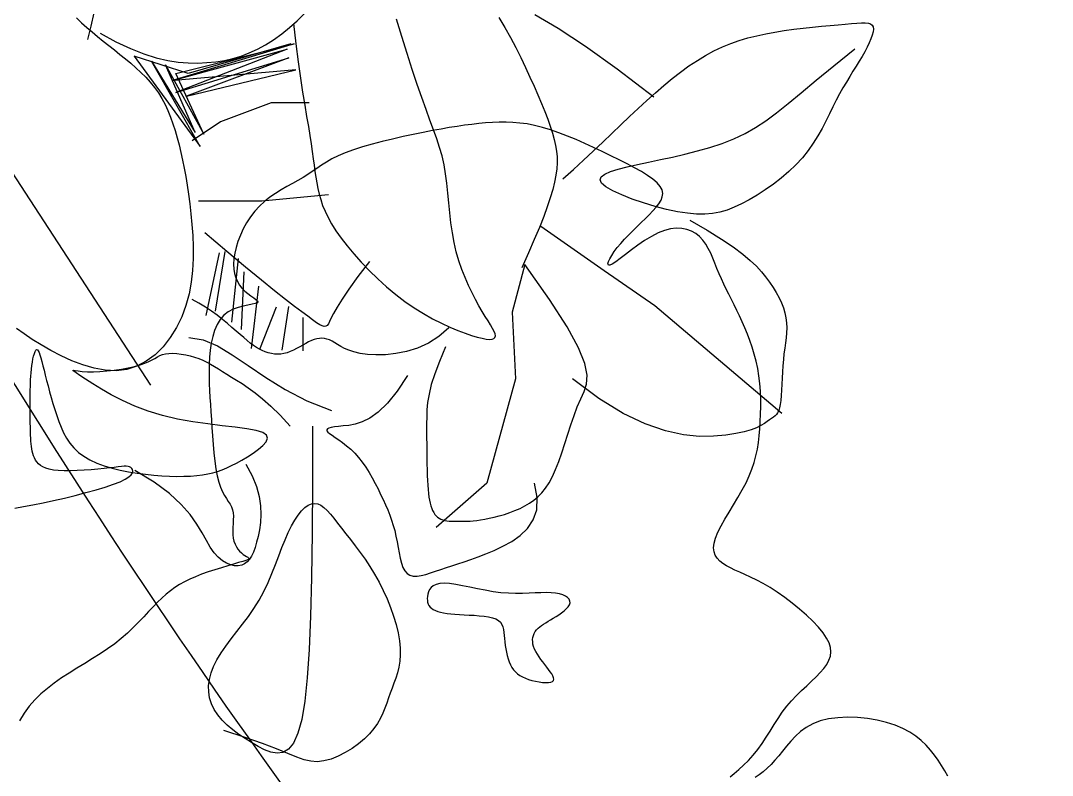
# Model space of a CAD drawing. Header units: metres. Extents: x 10 to 239, y 2 to 253.
# Drawn here: x 98.603 to 101.778, y 119.329 to 121.65 of the extents above; entities that cross this region are included whole.
import ezdxf

# ---------------------------------------------------------------- set-up
doc = ezdxf.new("R2010")
doc.units = ezdxf.units.M
doc.header["$MEASUREMENT"] = 0
doc.layers.add('1', color=7, linetype='Continuous')
doc.layers.add('cot200', color=9, linetype='Continuous')
doc.layers.add('bloques ARBOLES', color=7, linetype='Continuous', true_color=0xb8d897)

# ---------------------------------------------------------------- blocks, each defined once
blk = doc.blocks.new('ARB5')
for points in [[(-4210.3, -2408.2), (-4191, -2442.8), (-4170.1, -2477.1), (-4147.7, -2510.9), (-4124, -2544.3), (-4098.2, -2576.9), (-4070, -2608.4), (-4038.6, -2638.5), (-4003.4, -2666.8), (-3963.8, -2693), (-3919.3, -2716.7), (-3869.2, -2737.7), (-3813.3, -2755.6), (-3752.7, -2770), (-3689.2, -2780.7), (-3624.3, -2787.3), (-3559.6, -2789.5), (-3496.7, -2786.9), (-3437.3, -2779.2), (-3382.9, -2766.1), (-3334.8, -2747.4), (-3292.4, -2724), (-3255, -2696.8), (-3221.8, -2666.8), (-3191.9, -2635.1), (-3164.5, -2602.6), (-3138.7, -2570.3), (-3113.8, -2539.3), (-3089, -2510.3), (-3064.1, -2483.5), (-3039, -2458.9), (-3013.5, -2436.5), (-2987.6, -2416.4), (-2961.1, -2398.4)], [(-2799.3, -2402.4), (-2825.2, -2424.7), (-2854.6, -2450.2), (-2885.8, -2478.6), (-2917.6, -2509.9), (-2948.6, -2544), (-2977.7, -2580.7), (-3005.1, -2619.4), (-3031.4, -2659.5), (-3057.2, -2700.5), (-3082.9, -2741.7), (-3109.2, -2782.5), (-3136.7, -2822.3), (-3165.8, -2860.6), (-3196.8, -2896.7), (-3229.3, -2930.8), (-3262.3, -2963.2), (-3295, -2994), (-3326.6, -3023.5), (-3356.3, -3051.9), (-3383.2, -3079.4), (-3406.5, -3106.2), (-3425.5, -3132.6), (-3439.7, -3159), (-3448.6, -3185.7), (-3452, -3213.1), (-3449.4, -3241.6), (-3440.4, -3271.7), (-3424.7, -3303.6), (-3401.8, -3337.7), (-3371.7, -3374.3), (-3335.3, -3412.7), (-3294, -3452), (-3249, -3491.3), (-3201.5, -3529.6), (-3152.8, -3566.3), (-3104.3, -3600.2), (-3057.2, -3630.6), (-3012.5, -3656.9), (-2970.4, -3679.4), (-2931, -3698.7), (-2894.3, -3715.7), (-2860.2, -3730.8), (-2828.8, -3744.9), (-2800, -3758.5), (-2773.9, -3772.4), (-2750.5, -3787.1), (-2730.3, -3803.1), (-2713.7, -3820.9), (-2701.3, -3840.9), (-2693.5, -3863.5), (-2690.9, -3889.3), (-2693.9, -3918.6), (-2703.1, -3951.9), (-2718.6, -3989.4), (-2739.4, -4030.6), (-2764.2, -4074.6), (-2791.6, -4120.8), (-2820.4, -4168.3), (-2849.1, -4216.3), (-2876.6, -4264.1), (-2901.4, -4311), (-2922.5, -4356.2), (-2940, -4400.1), (-2954.2, -4443.2), (-2965.7, -4485.8), (-2974.7, -4528.4), (-2981.7, -4571.4), (-2987, -4615.3), (-2991.1, -4660.6), (-2994.1, -4707.4), (-2996.2, -4755.7), (-2997, -4805), (-2996.4, -4854.9), (-2994.3, -4904.9), (-2990.4, -4954.9), (-2984.7, -5004.3), (-2976.9, -5052.7), (-2967, -5099.9), (-2955.1, -5145.7), (-2941.6, -5190.2), (-2926.7, -5233.4), (-2910.7, -5275.3), (-2893.9, -5315.8), (-2876.5, -5355), (-2858.9, -5392.8), (-2841.2, -5429.4), (-2823.6, -5464.9), (-2806.3, -5499.5), (-2789.2, -5533.4), (-2772.7, -5566.9), (-2756.6, -5600.1), (-2741.3, -5633.4), (-2726.7, -5666.9), (-2712.9, -5700.7), (-2699.5, -5734.4), (-2685.9, -5767.6), (-2671.8, -5799.7), (-2656.6, -5830.3), (-2639.7, -5858.9), (-2620.8, -5884.9), (-2599.2, -5907.8), (-2574.7, -5927.2), (-2547.2, -5942.7), (-2517, -5953.9), (-2484.1, -5960.4), (-2448.9, -5961.7), (-2411.3, -5957.6), (-2371.7, -5947.7), (-2330.1, -5931.4), (-2286.9, -5908.9), (-2243.1, -5881.8), (-2199.9, -5851.8), (-2158.4, -5821), (-2119.7, -5791.3), (-2085.1, -5764.7), (-2055.7, -5743), (-2032.7, -5728.3), (-2016.9, -5721.9), (-2008, -5723.3), (-2005.4, -5731.5), (-2008.5, -5745.4), (-2016.7, -5763.9), (-2029.4, -5786.1), (-2045.9, -5810.8), (-2065.7, -5836.9), (-2088.2, -5863.7), (-2112.8, -5890.8), (-2138.9, -5917.9), (-2166.1, -5945), (-2193.6, -5971.9), (-2221.1, -5998.4), (-2247.9, -6024.3), (-2273.5, -6049.5), (-2297.2, -6073.9), (-2318.4, -6097.6), (-2336.1, -6120.7), (-2349.6, -6143.4), (-2358, -6165.9), (-2360.4, -6188.4), (-2356.1, -6211), (-2344.3, -6233.8), (-2324.3, -6257.1), (-2296.8, -6280.7), (-2262.6, -6304.9), (-2222.7, -6329.5), (-2177.9, -6354.5), (-2129.2, -6380), (-2077.3, -6405.9), (-2023.2, -6432.2), (-1967.8, -6458.9), (-1911.4, -6485.6), (-1854.6, -6511.7), (-1797.8, -6536.8), (-1741.5, -6560.3), (-1686, -6581.7), (-1631.8, -6600.6), (-1579.5, -6616.5), (-1529.2, -6628.9), (-1480.8, -6638.2), (-1433.9, -6644.5), (-1388.3, -6648.4), (-1343.5, -6650), (-1299.3, -6649.7), (-1255.3, -6647.9), (-1211.2, -6644.8), (-1166.7, -6640.8), (-1121.2, -6635.9), (-1074.5, -6630), (-1025.9, -6623), (-975.2, -6614.9), (-921.8, -6605.6), (-865.3, -6595.2), (-805.2, -6583.4), (-741.5, -6570.4), (-675.2, -6556.1), (-607.6, -6540.7), (-540.2, -6524.4), (-474.4, -6507.1), (-411.5, -6489.1), (-352.9, -6470.4), (-300, -6451.1), (-253.8, -6431.4), (-213.4, -6411.4), (-177.7, -6391.2), (-145.4, -6370.8), (-115.4, -6350.5), (-86.3, -6330.2), (-57, -6310.2), (-26.2, -6290.5), (6.9, -6271.1), (41.9, -6251.7), (78.3, -6231.8), (115.4, -6210.8), (152.5, -6188.2), (188.9, -6163.6), (224, -6136.4), (257, -6106.2), (287.6, -6072.7), (315.3, -6036.3), (340.2, -5997.9), (362.1, -5958), (380.9, -5917.5), (396.5, -5877), (408.7, -5837.3), (417.6, -5799.2), (422.9, -5763.1), (424.8, -5729.2), (423.4, -5697.5), (418.7, -5668), (411, -5640.8), (400.3, -5615.8), (386.7, -5593), (370.3, -5572.4), (351.6, -5554), (331.6, -5537.7), (312, -5523.4), (294.2, -5511), (279.8, -5500.3), (270.1, -5491.3), (266.8, -5483.9), (271.2, -5477.9), (284.4, -5473.1), (305.1, -5468.7), (331.6, -5463.7), (362.1, -5457.2), (394.8, -5448.3), (427.9, -5436), (459.7, -5419.4), (488.4, -5397.6), (512.6, -5369.8), (532.3, -5336.8), (548.1, -5299.5), (560.4, -5258.8), (569.5, -5215.7), (576, -5171), (580.3, -5125.8), (582.8, -5081), (583.9, -5037.3), (583.9, -4994.4), (582.9, -4951.6), (581, -4908.6), (578.5, -4864.7), (575.5, -4819.3), (572.1, -4771.9), (568.6, -4722), (565.1, -4669.3), (561.3, -4614.6), (557, -4559.4), (552.1, -4504.7), (546.3, -4451.7), (539.4, -4401.8), (531.2, -4356), (521.4, -4315.7), (510, -4281.6), (497.4, -4253.1), (484.3, -4229), (471.3, -4208.2), (458.9, -4189.6), (447.7, -4172.2), (438.5, -4154.7), (431.7, -4136.1), (427.8, -4115.6), (426.3, -4093.4), (426.5, -4070), (427.6, -4045.8), (428.9, -4021.4), (429.7, -3997.3), (429.3, -3974), (427, -3951.9), (422.2, -3931.5), (415.2, -3912.9), (406.4, -3896.1), (396.3, -3881), (385.3, -3867.7), (373.9, -3856.2), (362.5, -3846.5), (351.5, -3838.5), (341.4, -3832.2), (333.1, -3827.3), (327.3, -3823.2), (324.9, -3819.6), (326.7, -3816), (333.5, -3811.9), (346.2, -3807), (365.6, -3800.7), (392.2, -3792.8), (424.9, -3783.2), (462.3, -3772.2), (503.1, -3760), (545.9, -3746.6), (589.4, -3732.3), (632, -3717.2), (672.5, -3701.5), (709.8, -3685.3), (744.1, -3668.4), (775.9, -3650.4), (805.9, -3631.2), (834.5, -3610.5), (862.4, -3587.9), (890, -3563.2), (918, -3536.1), (946.8, -3506.6), (976.8, -3474.8), (1008.2, -3441.4), (1041.3, -3406.8), (1076.5, -3371.6), (1113.8, -3336.2), (1153.8, -3301.1), (1196.5, -3266.9), (1242.2, -3233.8), (1290.3, -3201.7), (1340, -3170.4), (1390.7, -3139.3), (1441.6, -3108.2), (1492, -3076.8), (1541.2, -3044.8), (1588.4, -3011.7), (1633.1, -2977.3), (1675.1, -2941), (1714.3, -2902.3), (1750.7, -2860.6), (1784.2, -2815.3), (1814.8, -2765.9)]]:
    blk.add_lwpolyline(points)
blk.add_lwpolyline([(-1310.4, -3597.6), (-1260.1, -3604.3), (-1209, -3613.1), (-1158.2, -3623.2), (-1108.5, -3633.6), (-1061.1, -3643.3), (-1016.9, -3651.4), (-976.9, -3656.9), (-942.1, -3659), (-913.2, -3656.9), (-890, -3651), (-871.7, -3642), (-857.7, -3630.6), (-847.6, -3617.5), (-840.5, -3603.2), (-836.1, -3588.4), (-833.5, -3573.9), (-832.4, -3560.2), (-832.8, -3547.4), (-834.7, -3535.4), (-838.3, -3524.3), (-843.6, -3514.1), (-850.8, -3504.8), (-860, -3496.4), (-871.3, -3488.9), (-884.8, -3482.2), (-900.5, -3476.4), (-918.4, -3471.4), (-938.6, -3467.1), (-960.9, -3463.4), (-985.5, -3460.3), (-1012.3, -3457.8), (-1041.3, -3455.8), (-1072.3, -3454.2), (-1104.7, -3452.7), (-1137.5, -3451), (-1169.9, -3448.7), (-1201, -3445.6), (-1229.8, -3441.2), (-1255.6, -3435.3), (-1277.3, -3427.5), (-1294.5, -3417.5), (-1307.4, -3405.6), (-1316.8, -3391.7), (-1323.3, -3376.1), (-1327.7, -3359), (-1330.4, -3340.5), (-1332.3, -3320.7), (-1334, -3299.9), (-1336, -3278.3), (-1338.5, -3256.1), (-1341.8, -3233.7), (-1345.8, -3211.3), (-1350.7, -3189.5), (-1356.5, -3168.4), (-1363.5, -3148.4), (-1371.7, -3129.8), (-1381.3, -3113), (-1392.2, -3097.8), (-1404.5, -3084.2), (-1418.4, -3072), (-1433.7, -3061.1), (-1450.7, -3051.4), (-1469.4, -3042.9), (-1489.8, -3035.4), (-1511.8, -3028.7), (-1534.7, -3023.2), (-1557.7, -3018.8), (-1580.1, -3015.9), (-1600.8, -3014.5), (-1619.2, -3014.8), (-1634.4, -3016.9), (-1645.6, -3021.2), (-1652.1, -3027.6), (-1654.3, -3035.9), (-1652.7, -3046.1), (-1647.9, -3057.8), (-1640.5, -3070.8), (-1631, -3085), (-1619.9, -3100), (-1607.8, -3115.7), (-1595.2, -3131.8), (-1582.6, -3148.3), (-1570.1, -3165), (-1558.2, -3181.8), (-1547.2, -3198.6), (-1537.4, -3215.3), (-1529.2, -3231.8), (-1522.8, -3248), (-1518.6, -3263.7), (-1516.5, -3278.9), (-1516.3, -3293.5), (-1518.1, -3307.6), (-1521.6, -3321), (-1526.8, -3333.7), (-1533.5, -3345.6), (-1541.7, -3356.6), (-1551.2, -3366.8), (-1562, -3376.4), (-1574, -3385.5), (-1587.1, -3394.4), (-1601.4, -3403.3), (-1616.7, -3412.4), (-1633, -3422), (-1650.3, -3432.2), (-1668.3, -3443.3), (-1686.5, -3455), (-1704.1, -3467.3), (-1720.5, -3480), (-1734.9, -3493), (-1746.5, -3506), (-1754.8, -3518.8), (-1758.9, -3531.4), (-1758.2, -3543.6), (-1753, -3555), (-1743.3, -3565.6), (-1729.4, -3575.1), (-1711.5, -3583.3), (-1689.8, -3589.9), (-1664.6, -3594.7), (-1636.1, -3597.6), (-1604.5, -3598.3), (-1569.9, -3597.6), (-1532.6, -3595.9), (-1492.7, -3594), (-1450.4, -3592.6), (-1405.7, -3592.2), (-1359, -3593.7)], close=True)
blk = doc.blocks.new('A$C6F4E7DED')
for p, q in [((1322.96, 623.06), (1116.26, 306.06)), ((784.57, 595.95), (803.46, 607.26)), ((833.01, 605.05), (828.04, 597.02)), ((996.92, 602.28), (991.05, 608.17)), ((1162.42, 608.88), (1164.84, 597.92)), ((1176.35, 604.65), (1172.34, 600.79)), ((528.38, 597.44), (528.15, 595.6)), ((529.13, 598.82), (528.38, 597.44)), ((530.43, 599.77), (529.13, 598.82)), ((532.3, 600.35), (530.43, 599.77)), ((534.77, 600.61), (532.3, 600.35)), ((537.87, 600.61), (534.77, 600.61)), ((541.62, 600.4), (537.87, 600.61)), ((546.04, 600.05), (541.62, 600.4)), ((551.16, 599.59), (546.04, 600.05)), ((556.98, 599.09), (551.16, 599.59)), ((563.42, 598.53), (556.98, 599.09)), ((570.34, 597.89), (563.42, 598.53)), ((577.65, 597.18), (570.34, 597.89)), ((585.22, 596.36), (577.65, 597.18)), ((592.93, 595.42), (585.22, 596.36)), ((762.37, 581.48), (784.57, 595.95)), ((828.04, 597.02), (823.41, 588.82)), ((911.81, 589.56), (916.21, 603.57)), ((1003.11, 596.75), (996.92, 602.28)), ((999.92, 600.02), (997.99, 583.57)), ((1009.53, 591.63), (1003.11, 596.75)), ((1168.14, 596.99), (1163.79, 593.24)), ((1164.84, 597.92), (1167.57, 587.14)), ((1172.34, 600.79), (1168.14, 596.99)), ((528.15, 595.6), (528.4, 593.32)), ((528.4, 593.32), (529.08, 590.66)), ((529.08, 590.66), (530.15, 587.67)), ((530.15, 587.67), (531.56, 584.4)), ((600.67, 594.36), (592.93, 595.42)), ((608.33, 593.15), (600.67, 594.36)), ((615.81, 591.77), (608.33, 593.15)), ((623.11, 590.2), (615.81, 591.77)), ((630.27, 588.38), (623.11, 590.2)), ((637.29, 586.28), (630.27, 588.38)), ((823.41, 588.82), (819.08, 580.57)), ((907.49, 575.81), (911.81, 589.56)), ((1016.09, 586.98), (1009.53, 591.63)), ((1157.25, 592.29), (1144.29, 585.32)), ((1159.33, 589.54), (1154.79, 585.88)), ((1163.79, 593.24), (1159.33, 589.54)), ((531.56, 584.4), (533.27, 580.9)), ((533.27, 580.9), (535.24, 577.21)), ((560.36, 565.85), (543.42, 579.41)), ((644.22, 583.85), (637.29, 586.28)), ((651.07, 581.07), (644.22, 583.85)), ((657.87, 577.88), (651.07, 581.07)), ((736.53, 563.13), (762.37, 581.48)), ((819.08, 580.57), (815.03, 572.39)), ((997.99, 583.57), (996.09, 568.88)), ((1095.51, 559.56), (999.32, 583.59)), ((999.32, 583.59), (1098.34, 553.91)), ((1002.15, 583.59), (1085.61, 559.56)), ((1098.34, 553.91), (1004.98, 579.35)), ((1004.98, 579.35), (1095.51, 544.01)), ((1022.71, 582.84), (1016.09, 586.98)), ((1029.3, 579.25), (1022.71, 582.84)), ((1035.9, 576.21), (1029.3, 579.25)), ((1132.43, 579.77), (1121.55, 575.5)), ((1144.29, 585.32), (1132.43, 579.77)), ((1150.21, 582.25), (1145.64, 578.64)), ((1154.79, 585.88), (1150.21, 582.25)), ((535.24, 577.21), (537.4, 573.39)), ((537.4, 573.39), (539.74, 569.48)), ((664.64, 574.25), (657.87, 577.88)), ((671.41, 570.15), (664.64, 574.25)), ((815.03, 572.39), (811.22, 564.37)), ((903.32, 562.7), (907.49, 575.81)), ((1095.51, 544.01), (1003.57, 572.28)), ((1003.57, 572.28), (1087.02, 541.18)), ((1042.53, 573.68), (1035.9, 576.21)), ((1049.25, 571.65), (1042.53, 573.68)), ((1056.09, 570.09), (1049.25, 571.65)), ((1129.46, 573.69), (1075.71, 500.2)), ((1085.61, 559.56), (1129.46, 573.69)), ((1111.52, 572.35), (1102.25, 570.17)), ((1121.55, 575.5), (1111.52, 572.35)), ((1136.63, 571.43), (1132.27, 567.79)), ((1141.1, 575.03), (1136.63, 571.43)), ((1145.64, 578.64), (1141.1, 575.03)), ((539.74, 569.48), (542.21, 565.47)), ((542.21, 565.47), (544.79, 561.32)), ((574.74, 554.05), (560.36, 565.85)), ((678.19, 565.6), (671.41, 570.15)), ((684.98, 560.65), (678.19, 565.6)), ((706.71, 540.16), (736.53, 563.13)), ((811.22, 564.37), (807.62, 556.62)), ((899.34, 550.63), (903.32, 562.7)), ((996.09, 568.88), (994.23, 555.81)), ((1087.02, 541.18), (997.91, 562.39)), ((997.91, 562.39), (1096.92, 553.91)), ((1063.09, 568.98), (1056.09, 570.09)), ((1070.29, 568.3), (1063.09, 568.98)), ((1077.73, 568.02), (1070.29, 568.3)), ((1104, 566.63), (1072.88, 510.09)), ((1075.71, 500.2), (1115.31, 569.45)), ((1085.46, 568.16), (1077.73, 568.02)), ((1115.31, 569.45), (1079.95, 511.5)), ((1079.95, 511.5), (1104, 566.63)), ((1093.6, 568.83), (1085.46, 568.16)), ((1102.25, 570.17), (1093.6, 568.83)), ((1128.04, 564.1), (1123.97, 560.32)), ((1132.27, 567.79), (1128.04, 564.1)), ((544.79, 561.32), (547.45, 557.02)), ((547.45, 557.02), (550.18, 552.53)), ((587, 543.85), (574.74, 554.05)), ((691.8, 555.33), (684.98, 560.65)), ((698.65, 549.67), (691.8, 555.33)), ((807.62, 556.62), (804.23, 549.17)), ((994.23, 555.81), (992.46, 544.19)), ((1072.88, 510.09), (1095.51, 559.56)), ((1120.09, 556.44), (1116.43, 552.41)), ((1123.97, 560.32), (1120.09, 556.44)), ((550.18, 552.53), (552.94, 547.84)), ((552.94, 547.84), (555.71, 542.92)), ((705.53, 543.72), (698.65, 549.67)), ((804.23, 549.17), (801.07, 542.01)), ((895.59, 539.86), (899.34, 550.63)), ((1113, 548.21), (1109.85, 543.81)), ((1116.43, 552.41), (1113, 548.21)), ((555.71, 542.92), (558.47, 537.74)), ((558.47, 537.74), (561.2, 532.3)), ((597.61, 535.06), (587, 543.85)), ((712.46, 537.51), (705.53, 543.72)), ((719.45, 531.09), (712.46, 537.51)), ((801.07, 542.01), (798.16, 535.17)), ((892.11, 530.28), (895.59, 539.86)), ((992.46, 544.19), (990.78, 533.85)), ((1107, 539.2), (1104.41, 534.37)), ((1109.85, 543.81), (1107, 539.2)), ((561.2, 532.3), (563.97, 526.62)), ((607.02, 527.52), (597.61, 535.06)), ((726.49, 524.47), (719.45, 531.09)), ((798.16, 535.17), (795.52, 528.64)), ((888.89, 521.67), (892.11, 530.28)), ((987.03, 535.6), (1017.98, 535.6)), ((990.78, 533.85), (989.22, 524.64)), ((1017.98, 535.6), (1059.24, 520.13)), ((1102.07, 529.33), (1099.94, 524.1)), ((1104.41, 534.37), (1102.07, 529.33)), ((563.97, 526.62), (566.87, 520.78)), ((566.87, 520.78), (569.97, 514.82)), ((615.69, 521.06), (607.02, 527.52)), ((624.07, 515.5), (615.69, 521.06)), ((733.64, 517.69), (726.49, 524.47)), ((793.15, 522.46), (791.07, 516.61)), ((795.52, 528.64), (793.15, 522.46)), ((885.96, 513.8), (888.89, 521.67)), ((989.22, 524.64), (987.82, 516.4)), ((1099.94, 524.1), (1098, 518.68)), ((569.97, 514.82), (573.34, 508.8)), ((632.62, 510.68), (624.07, 515.5)), ((740.92, 510.73), (733.64, 517.69)), ((791.07, 516.61), (789.3, 511.11)), ((883.33, 506.45), (885.96, 513.8)), ((987.82, 516.4), (986.6, 508.97)), ((1059.24, 520.13), (1082.46, 504.67)), ((1096.22, 513.08), (1094.57, 507.31)), ((1098, 518.68), (1096.22, 513.08)), ((573.34, 508.8), (577.09, 502.77)), ((641.69, 506.45), (632.62, 510.68)), ((651.25, 502.71), (641.69, 506.45)), ((748.38, 503.62), (740.92, 510.73)), ((756.05, 496.36), (748.38, 503.62)), ((787.85, 505.96), (786.73, 501.07)), ((789.3, 511.11), (787.85, 505.96)), ((881.02, 499.41), (883.33, 506.45)), ((986.6, 508.97), (985.56, 502.19)), ((1094.57, 507.31), (1093.03, 501.39)), ((577.09, 502.77), (581.27, 496.8)), ((581.27, 496.8), (585.98, 490.93)), ((661.16, 499.42), (651.25, 502.71)), ((671.28, 496.51), (661.16, 499.42)), ((681.46, 493.92), (671.28, 496.51)), ((763.97, 488.96), (756.05, 496.36)), ((785.96, 496.32), (785.54, 491.62)), ((786.73, 501.07), (785.96, 496.32)), ((879.05, 492.45), (881.02, 499.41)), ((984.68, 495.97), (983.92, 490.24)), ((985.56, 502.19), (984.68, 495.97)), ((1091.56, 495.3), (1090.18, 489.03)), ((1093.03, 501.39), (1091.56, 495.3)), ((585.98, 490.93), (591.26, 485.22)), ((691.58, 491.6), (681.46, 493.92)), ((701.5, 489.47), (691.58, 491.6)), ((711.06, 487.49), (701.5, 489.47)), ((720.13, 485.59), (711.06, 487.49)), ((772.17, 481.42), (763.97, 488.96)), ((785.54, 491.62), (785.48, 486.87)), ((785.48, 486.87), (785.79, 481.94)), ((877.42, 485.34), (879.05, 492.45)), ((983.92, 490.24), (983.21, 484.91)), ((1090.18, 489.03), (1088.86, 482.53)), ((591.26, 485.22), (597.03, 479.71)), ((597.03, 479.71), (603.17, 474.46)), ((728.47, 483.72), (720.13, 485.59)), ((735.83, 481.83), (728.47, 483.72)), ((741.96, 479.87), (735.83, 481.83)), ((746.62, 477.78), (741.96, 479.87)), ((780.7, 473.75), (772.17, 481.42)), ((785.79, 481.94), (786.49, 476.74)), ((876.13, 477.93), (877.42, 485.34)), ((982.53, 479.91), (981.82, 475.14)), ((983.21, 484.91), (982.53, 479.91)), ((1088.86, 482.53), (1087.62, 475.77)), ((603.17, 474.46), (609.57, 469.51)), ((745.74, 467.27), (749.32, 470.31)), ((749.57, 475.53), (746.62, 477.78)), ((749.32, 470.31), (750.55, 473.06)), ((750.55, 473.06), (749.57, 475.53)), ((786.49, 476.74), (787.58, 471.17)), ((787.58, 471.17), (789.08, 465.11)), ((874.27, 462.31), (875.11, 470.22)), ((875.11, 470.22), (876.13, 477.93)), ((981.05, 470.54), (980.15, 466.02)), ((981.82, 475.14), (981.05, 470.54)), ((1087.62, 475.77), (1086.46, 468.71)), ((609.57, 469.51), (616.11, 464.89)), ((616.11, 464.89), (622.67, 460.67)), ((732.91, 460.71), (740.13, 464.03)), ((740.13, 464.03), (745.74, 467.27)), ((789.08, 465.11), (791.02, 458.49)), ((873.49, 454.26), (874.27, 462.31)), ((980.15, 466.02), (979.09, 461.5)), ((1086.46, 468.71), (1085.37, 461.31)), ((622.67, 460.67), (629.14, 456.87)), ((629.14, 456.87), (635.41, 453.56)), ((635.41, 453.56), (641.4, 450.76)), ((705.8, 451.47), (715.32, 454.3)), ((715.32, 454.3), (724.5, 457.43)), ((724.5, 457.43), (732.91, 460.71)), ((791.02, 458.49), (793.44, 451.19)), ((872.7, 446.15), (873.49, 454.26)), ((971.55, 460.86), (1025.72, 455.71)), ((977.8, 456.93), (976.21, 452.26)), ((979.09, 461.5), (977.8, 456.93)), ((1025.72, 455.71), (1077.3, 455.71)), ((1084.35, 453.54), (1083.42, 445.35)), ((1085.37, 461.31), (1084.35, 453.54)), ((641.4, 450.76), (647.22, 448.51)), ((647.22, 448.51), (653.04, 446.8)), ((653.04, 446.8), (659, 445.67)), ((659, 445.67), (665.26, 445.12)), ((665.26, 445.12), (671.98, 445.16)), ((671.98, 445.16), (679.32, 445.83)), ((679.32, 445.83), (687.42, 447.12)), ((687.42, 447.12), (696.36, 449.03)), ((696.36, 449.03), (705.8, 451.47)), ((793.44, 451.19), (796.39, 443.14)), ((871.79, 438.05), (872.7, 446.15)), ((974.24, 447.44), (971.83, 442.42)), ((976.21, 452.26), (974.24, 447.44)), ((1083.42, 445.35), (1082.57, 436.73)), ((677.54, 440.24), (663.4, 432.07)), ((796.39, 443.14), (799.9, 434.25)), ((870.68, 430.04), (871.79, 438.05)), ((968.91, 437.14), (965.4, 431.57)), ((971.83, 442.42), (968.91, 437.14)), ((1082.57, 436.73), (1081.9, 427.75)), ((663.4, 432.07), (651.73, 424.85)), ((747.17, 399.01), (798.75, 435.09)), ((799.9, 434.25), (804.02, 424.42)), ((869.25, 422.21), (870.68, 430.04)), ((965.4, 431.57), (961.24, 425.64)), ((1054.2, 414.79), (1072.14, 429.94)), ((651.73, 424.85), (642.21, 418.44)), ((804.02, 424.42), (808.78, 413.56)), ((867.45, 414.6), (869.25, 422.21)), ((961.24, 425.64), (956.38, 419.34)), ((1081.9, 427.75), (1081.51, 418.49)), ((634.52, 412.73), (628.36, 407.57)), ((642.21, 418.44), (634.52, 412.73)), ((808.78, 413.56), (814.23, 401.59)), ((865.31, 407.27), (867.45, 414.6)), ((950.87, 412.76), (944.82, 406.01)), ((956.38, 419.34), (950.87, 412.76)), ((1038.91, 402.06), (1054.2, 414.79)), ((1055.7, 414.86), (1063.69, 366.39)), ((1060.49, 413.8), (1071.15, 362.66)), ((1081.51, 418.49), (1081.51, 409.03)), ((628.36, 407.57), (623.41, 402.83)), ((791.62, 375.73), (811.65, 404.17)), ((811.65, 404.17), (821.97, 365.51)), ((862.89, 400.24), (865.31, 407.27)), ((938.03, 406.74), (947.51, 394.38)), ((944.82, 406.01), (938.29, 399.23)), ((1045.03, 409), (1050.37, 357.34)), ((1081.51, 409.03), (1082, 399.45)), ((619.34, 398.37), (615.85, 394.07)), ((623.41, 402.83), (619.34, 398.37)), ((705.91, 370.66), (747.17, 399.01)), ((860.28, 393.54), (862.89, 400.24)), ((938.29, 399.23), (931.39, 392.52)), ((1026.01, 391.48), (1038.91, 402.06)), ((1040.24, 398.35), (1042.37, 351.48)), ((1082, 399.45), (1083.08, 389.85)), ((612.68, 389.82), (609.79, 385.58)), ((615.85, 394.07), (612.68, 389.82)), ((854.68, 381.25), (857.52, 387.2)), ((857.52, 387.2), (860.28, 393.54)), ((931.39, 392.52), (924.18, 386.02)), ((947.51, 394.38), (954.87, 384.21)), ((1015.24, 382.8), (1026.01, 391.48)), ((1028.51, 386.63), (1032.24, 354.14)), ((1083.08, 389.85), (1084.85, 380.3)), ((607.2, 381.37), (604.92, 377.19)), ((609.79, 385.58), (607.2, 381.37)), ((851.84, 375.73), (854.68, 381.25)), ((916.77, 379.84), (909.23, 374.1)), ((924.18, 386.02), (916.77, 379.84)), ((954.87, 384.21), (960.42, 375.98)), ((1006.34, 375.77), (1015.24, 382.8)), ((1084.85, 380.3), (1087.42, 370.9)), ((602.97, 373.04), (601.38, 368.92)), ((602.74, 283.05), (705.91, 370.66)), ((604.92, 377.19), (602.97, 373.04)), ((777.39, 353.54), (791.62, 375.73)), ((846.38, 366.07), (849.05, 370.66)), ((849.05, 370.66), (851.84, 375.73)), ((909.23, 374.1), (901.64, 368.9)), ((960.42, 375.98), (964.46, 369.48)), ((964.46, 369.48), (967.29, 364.47)), ((993.14, 365.66), (999.06, 370.14)), ((999.06, 370.14), (1006.34, 375.77)), ((1003.99, 370.12), (1009.32, 334.44)), ((1014.12, 369.59), (1027.44, 334.97)), ((1066.62, 366.31), (1071.56, 369.62)), ((1071.56, 369.62), (1076.83, 372.81)), ((1076.83, 372.81), (1082.46, 375.82)), ((1087.42, 370.9), (1090.87, 361.74)), ((600.15, 364.83), (599.3, 360.79)), ((601.38, 368.92), (600.15, 364.83)), ((821.97, 365.51), (819.39, 311.39)), ((841.62, 358.28), (843.88, 361.95)), ((843.88, 361.95), (846.38, 366.07)), ((894.11, 364.25), (886.72, 360.12)), ((901.64, 368.9), (894.11, 364.25)), ((967.29, 364.47), (969.22, 360.72)), ((984.37, 359.17), (988.32, 362.07)), ((988.32, 362.07), (993.14, 365.66)), ((992.26, 361.07), (992.26, 333.9)), ((1057.71, 359.56), (1062.01, 362.93)), ((1062.01, 362.93), (1066.62, 366.31)), ((1090.87, 361.74), (1095.16, 352.98)), ((598.85, 356.77), (598.73, 352.77)), ((598.73, 352.77), (598.89, 348.73)), ((599.3, 360.79), (598.85, 356.77)), ((768.12, 336.58), (777.39, 353.54)), ((838.01, 352.23), (839.64, 355.04)), ((839.64, 355.04), (841.62, 358.28)), ((872.73, 353.35), (866.31, 350.67)), ((879.57, 356.49), (872.73, 353.35)), ((873.55, 352.63), (881.61, 345.71)), ((886.72, 360.12), (879.57, 356.49)), ((969.22, 360.72), (970.54, 357.99)), ((970.54, 357.99), (971.55, 356.06)), ((971.55, 356.06), (972.54, 354.73)), ((972.54, 354.73), (973.63, 353.98)), ((973.63, 353.98), (974.93, 353.81)), ((974.93, 353.81), (976.55, 354.24)), ((976.55, 354.24), (978.59, 355.26)), ((978.59, 355.26), (981.17, 356.91)), ((981.17, 356.91), (984.37, 359.17)), ((1032.24, 354.14), (1034.37, 336.03)), ((1046.56, 350.05), (1050, 353.06)), ((1050, 353.06), (1053.71, 356.25)), ((1053.71, 356.25), (1057.71, 359.56)), ((1095.16, 352.98), (1100.24, 344.8)), ((598.89, 348.73), (599.25, 344.63)), ((599.25, 344.63), (599.75, 340.42)), ((835.72, 346.18), (835.99, 347.82)), ((836.01, 344.92), (835.72, 346.18)), ((835.99, 347.82), (836.78, 349.83)), ((836.87, 344.02), (836.01, 344.92)), ((836.78, 349.83), (838.01, 352.23)), ((846.42, 344.19), (843.09, 343.57)), ((850.41, 345.2), (846.42, 344.19)), ((855.06, 346.61), (850.41, 345.2)), ((860.39, 348.43), (855.06, 346.61)), ((866.31, 350.67), (860.39, 348.43)), ((881.61, 345.71), (890.18, 340.33)), ((974.72, 344.02), (976.77, 344.2)), ((976.77, 344.2), (978.83, 344.11)), ((978.83, 344.11), (980.94, 343.76)), ((1037.66, 342.42), (1040.43, 344.73)), ((1040.43, 344.73), (1043.38, 347.27)), ((1043.38, 347.27), (1046.56, 350.05)), ((1085.03, 344.89), (1073.49, 343.09)), ((1100.24, 344.8), (1106.05, 337.38)), ((1212.39, 343.35), (1219.05, 347.81)), ((1219.05, 347.81), (1225.32, 352.3)), ((599.75, 340.42), (600.33, 336.08)), ((600.33, 336.08), (600.92, 331.57)), ((762.94, 323.85), (768.12, 336.58)), ((838.33, 343.49), (836.87, 344.02)), ((840.4, 343.34), (838.33, 343.49)), ((843.09, 343.57), (840.4, 343.34)), ((876.13, 337.16), (881.23, 325.47)), ((890.18, 340.33), (899.03, 336.32)), ((899.03, 336.32), (907.94, 333.51)), ((954.94, 334.51), (958.5, 336.04)), ((958.5, 336.04), (961.51, 337.62)), ((961.51, 337.62), (964.11, 339.18)), ((964.11, 339.18), (966.41, 340.63)), ((966.41, 340.63), (968.54, 341.89)), ((968.54, 341.89), (970.62, 342.88)), ((970.62, 342.88), (972.68, 343.59)), ((972.68, 343.59), (974.72, 344.02)), ((980.94, 343.76), (983.09, 343.16)), ((983.09, 343.16), (985.31, 342.32)), ((985.31, 342.32), (987.6, 341.24)), ((987.6, 341.24), (989.97, 339.99)), ((989.97, 339.99), (992.4, 338.63)), ((992.4, 338.63), (994.87, 337.22)), ((994.87, 337.22), (997.39, 335.83)), ((997.39, 335.83), (999.94, 334.53)), ((1027.69, 335.39), (1030.09, 336.82)), ((1030.09, 336.82), (1032.53, 338.47)), ((1032.53, 338.47), (1035.04, 340.33)), ((1035.04, 340.33), (1037.66, 342.42)), ((1061.82, 338.17), (1049.67, 330.9)), ((1073.49, 343.09), (1061.82, 338.17)), ((1106.05, 337.38), (1112.54, 330.9)), ((1197.37, 334.38), (1205.19, 338.88)), ((1205.19, 338.88), (1212.39, 343.35)), ((600.92, 331.57), (601.45, 326.86)), ((907.94, 333.51), (916.68, 331.75)), ((916.68, 331.75), (925.05, 330.88)), ((925.05, 330.88), (932.81, 330.73)), ((932.81, 330.73), (939.74, 331.15)), ((939.74, 331.15), (945.69, 331.98)), ((945.69, 331.98), (950.71, 333.13)), ((950.71, 333.13), (954.94, 334.51)), ((999.94, 334.53), (1002.5, 333.37)), ((1002.5, 333.37), (1005.08, 332.44)), ((1005.08, 332.44), (1007.66, 331.77)), ((1007.66, 331.77), (1010.23, 331.38)), ((1010.23, 331.38), (1012.8, 331.25)), ((1012.8, 331.25), (1015.34, 331.36)), ((1015.34, 331.36), (1017.87, 331.73)), ((1017.87, 331.73), (1020.38, 332.32)), ((1020.38, 332.32), (1022.85, 333.13)), ((1022.85, 333.13), (1025.29, 334.16)), ((1025.29, 334.16), (1027.69, 335.39)), ((1049.67, 330.9), (1036.68, 322.02)), ((1076.87, 327.71), (1073.57, 326.35)), ((1080.34, 328.92), (1076.87, 327.71)), ((1083.94, 329.95), (1080.34, 328.92)), ((1087.59, 330.79), (1083.94, 329.95)), ((1091.21, 331.42), (1087.59, 330.79)), ((1094.74, 331.83), (1091.21, 331.42)), ((1098.08, 332), (1094.74, 331.83)), ((1101.18, 331.92), (1098.08, 332)), ((1103.95, 331.58), (1101.18, 331.92)), ((1106.35, 330.96), (1103.95, 331.58)), ((1108.5, 330.11), (1106.35, 330.96)), ((1110.55, 329.07), (1108.5, 330.11)), ((1112.65, 327.88), (1110.55, 329.07)), ((1112.54, 330.9), (1119.64, 325.53)), ((1114.95, 326.58), (1112.65, 327.88)), ((1180.25, 326), (1189.01, 330.01)), ((1189.01, 330.01), (1197.37, 334.38)), ((1205.4, 328.21), (1204.6, 325.29)), ((1206.14, 330.67), (1205.4, 328.21)), ((1206.85, 332.62), (1206.14, 330.67)), ((1207.53, 334.03), (1206.85, 332.62)), ((1208.19, 334.84), (1207.53, 334.03)), ((1208.83, 335.02), (1208.19, 334.84)), ((1209.47, 334.53), (1208.83, 335.02)), ((1210.11, 333.44), (1209.47, 334.53)), ((1210.72, 331.84), (1210.11, 333.44)), ((1211.3, 329.81), (1210.72, 331.84)), ((1211.85, 327.44), (1211.3, 329.81)), ((1212.34, 324.81), (1211.85, 327.44)), ((601.45, 326.86), (601.88, 321.92)), ((601.88, 321.92), (602.22, 316.86)), ((761.02, 314.34), (762.94, 323.85)), ((881.23, 325.47), (885.07, 315.35)), ((1036.68, 322.02), (1022.47, 312.3)), ((1061.04, 319.36), (1057.74, 317.26)), ((1064.21, 321.33), (1061.04, 319.36)), ((1067.31, 323.15), (1064.21, 321.33)), ((1070.41, 324.82), (1067.31, 323.15)), ((1073.57, 326.35), (1070.41, 324.82)), ((1117.61, 325.24), (1114.95, 326.58)), ((1120.77, 323.88), (1117.61, 325.24)), ((1119.64, 325.53), (1127.31, 321.46)), ((1124.58, 322.56), (1120.77, 323.88)), ((1129.14, 321.32), (1124.58, 322.56)), ((1127.31, 321.46), (1135.49, 318.87)), ((1134.32, 320.18), (1129.14, 321.32)), ((1139.92, 319.17), (1134.32, 320.18)), ((1145.75, 318.32), (1139.92, 319.17)), ((1153.03, 318.28), (1162.12, 319.92)), ((1162.12, 319.92), (1171.24, 322.57)), ((1171.24, 322.57), (1180.25, 326)), ((1203.74, 321.96), (1202.81, 318.26)), ((1204.6, 325.29), (1203.74, 321.96)), ((1212.77, 322.01), (1212.34, 324.81)), ((1213.13, 319.12), (1212.77, 322.01)), ((1213.41, 316.23), (1213.13, 319.12)), ((602.22, 316.86), (602.5, 311.79)), ((602.5, 311.79), (602.74, 306.83)), ((751.56, 295.24), (772.96, 311.39)), ((761.51, 307.04), (761.02, 314.34)), ((819.39, 311.39), (842.6, 226.35)), ((885.07, 315.35), (887.82, 306.57)), ((907.08, 313.97), (915.54, 301.15)), ((1022.47, 312.3), (1006.69, 302.49)), ((1050.43, 312.68), (1046.3, 310.17)), ((1054.22, 315.04), (1050.43, 312.68)), ((1057.74, 317.26), (1054.22, 315.04)), ((1135.49, 318.87), (1144.11, 317.85)), ((1144.11, 317.85), (1153.03, 318.28)), ((1151.62, 317.65), (1145.75, 318.32)), ((1157.34, 317.18), (1151.62, 317.65)), ((1162.72, 316.95), (1157.34, 317.18)), ((1167.57, 316.98), (1162.72, 316.95)), ((1163.23, 307.18), (1169.05, 310.95)), ((1171.7, 317.25), (1167.57, 316.98)), ((1169.05, 310.95), (1173.58, 313.97)), ((1175.03, 317.65), (1171.7, 317.25)), ((1173.58, 313.97), (1176.78, 316.09)), ((1177.48, 318.03), (1175.03, 317.65)), ((1176.78, 316.09), (1178.69, 317.4)), ((1178.96, 318.21), (1177.48, 318.03)), ((1178.69, 317.4), (1179.39, 318.05)), ((1179.39, 318.05), (1178.96, 318.21)), ((1201.81, 314.25), (1200.72, 309.96)), ((1202.81, 318.26), (1201.81, 314.25)), ((1213.63, 313.35), (1213.41, 316.23)), ((1213.78, 310.49), (1213.63, 313.35)), ((602.74, 306.83), (602.99, 302.09)), ((763.55, 300.96), (761.51, 307.04)), ((887.82, 306.57), (889.67, 298.91)), ((1006.69, 302.49), (988.98, 293.35)), ((1036.76, 304.01), (1031.22, 299.96)), ((1041.76, 307.35), (1036.76, 304.01)), ((1046.3, 310.17), (1041.76, 307.35)), ((1148.12, 298.29), (1156.22, 302.89)), ((1156.22, 302.89), (1163.23, 307.18)), ((1199.55, 305.45), (1198.3, 300.76)), ((1200.72, 309.96), (1199.55, 305.45)), ((1213.88, 307.69), (1213.78, 310.49)), ((1213.94, 304.94), (1213.88, 307.69)), ((1213.98, 302.27), (1213.94, 304.94)), ((1213.99, 299.69), (1213.98, 302.27)), ((602.99, 302.09), (603.27, 297.68)), ((603.27, 297.68), (603.6, 293.73)), ((731.84, 283.13), (751.56, 295.24)), ((766.3, 295.07), (763.55, 300.96)), ((769.06, 288.58), (766.3, 295.07)), ((889.67, 298.91), (890.79, 292.12)), ((915.54, 301.15), (923.49, 291.4)), ((1025.09, 295), (1018.3, 288.94)), ((1031.22, 299.96), (1025.09, 295)), ((1139, 293.62), (1148.12, 298.29)), ((1196.97, 295.96), (1195.56, 291.09)), ((1198.3, 300.76), (1196.97, 295.96)), ((1213.99, 297.22), (1213.99, 299.69)), ((1213.99, 294.86), (1213.99, 297.22)), ((1213.99, 292.6), (1213.99, 294.86)), ((603.6, 293.73), (604.03, 290.35)), ((604.03, 290.35), (604.58, 287.61)), ((604.58, 287.61), (605.25, 285.44)), ((605.25, 285.44), (606.07, 283.73)), ((771.7, 281.49), (769.06, 288.58)), ((890.79, 292.12), (891.36, 285.97)), ((891.36, 285.97), (891.57, 280.24)), ((923.49, 291.4), (930.92, 284.29)), ((988.98, 293.35), (968.97, 285.62)), ((1018.3, 288.94), (1010.79, 281.59)), ((1118.12, 284.91), (1128.97, 289.09)), ((1128.97, 289.09), (1139, 293.62)), ((1194.07, 286.19), (1192.5, 281.33)), ((1195.56, 291.09), (1194.07, 286.19)), ((1213.99, 290.4), (1213.99, 292.6)), ((1213.99, 288.25), (1213.99, 290.4)), ((1213.99, 286.12), (1213.99, 288.25)), ((1213.99, 283.99), (1213.99, 286.12)), ((606.07, 283.73), (607.04, 282.35)), ((607.04, 282.35), (608.17, 281.19)), ((608.17, 281.19), (609.47, 280.14)), ((609.47, 280.14), (610.95, 279.08)), ((610.95, 279.08), (612.63, 277.89)), ((612.63, 277.89), (614.53, 276.49)), ((713.8, 274.54), (731.84, 283.13)), ((774.25, 273.99), (771.7, 281.49)), ((891.57, 280.24), (891.6, 274.67)), ((930.92, 284.29), (937.81, 279.37)), ((937.81, 279.37), (944.13, 276.21)), ((1010.79, 281.59), (1002.5, 272.74)), ((1081.92, 276.28), (1094.34, 278.48)), ((1094.34, 278.48), (1106.53, 281.33)), ((1106.53, 281.33), (1118.12, 284.91)), ((1192.5, 281.33), (1190.83, 276.54)), ((1213.98, 274.97), (1213.99, 277.32)), ((1213.99, 281.83), (1213.99, 283.99)), ((1213.99, 279.61), (1213.99, 281.83)), ((1213.99, 277.32), (1213.99, 279.61)), ((614.53, 276.49), (616.81, 274.92)), ((616.81, 274.92), (619.65, 273.23)), ((619.65, 273.23), (623.21, 271.5)), ((623.21, 271.5), (627.69, 269.79)), ((627.69, 269.79), (633.24, 268.17)), ((682.69, 265.75), (697.42, 268.93)), ((697.42, 268.93), (713.8, 274.54)), ((776.75, 266.29), (774.25, 273.99)), ((891.6, 269.09), (891.59, 263.51)), ((891.6, 274.67), (891.6, 269.09)), ((944.13, 276.21), (949.87, 274.38)), ((949.87, 274.38), (955.01, 273.44)), ((955.01, 273.44), (959.52, 272.95)), ((959.52, 272.95), (963.39, 272.55)), ((963.39, 272.55), (966.6, 272.15)), ((966.6, 272.15), (969.17, 271.71)), ((969.17, 271.71), (971.07, 271.21)), ((971.07, 271.21), (972.31, 270.61)), ((972.77, 269.04), (971.98, 268.01)), ((972.31, 270.61), (972.88, 269.9)), ((972.88, 269.9), (972.77, 269.04)), ((984.45, 272.74), (984.52, 226.93)), ((1024.86, 267.58), (1030.27, 269.3)), ((1030.27, 269.3), (1037.86, 270.7)), ((1037.86, 270.7), (1047.22, 271.93)), ((1047.22, 271.93), (1057.95, 273.17)), ((1057.95, 273.17), (1069.65, 274.56)), ((1069.65, 274.56), (1081.92, 276.28)), ((1189.01, 271.87), (1186.96, 267.35)), ((1190.83, 276.54), (1189.01, 271.87)), ((1213.88, 267.75), (1213.94, 270.16)), ((1213.94, 270.16), (1213.97, 272.57)), ((1213.97, 272.57), (1213.98, 274.97)), ((633.24, 268.17), (640.06, 266.69)), ((640.06, 266.69), (648.31, 265.44)), ((648.31, 265.44), (658.14, 264.54)), ((658.14, 264.54), (669.6, 264.46)), ((669.6, 264.46), (682.69, 265.75)), ((779.22, 258.6), (776.75, 266.29)), ((891.59, 263.51), (891.58, 257.97)), ((963.12, 261.68), (959.98, 259.44)), ((965.99, 263.63), (963.12, 261.68)), ((968.5, 265.33), (965.99, 263.63)), ((970.53, 266.78), (968.5, 265.33)), ((971.98, 268.01), (970.53, 266.78)), ((1021.13, 262.89), (1021.89, 265.43)), ((1022.21, 260.06), (1021.13, 262.89)), ((1021.89, 265.43), (1024.86, 267.58)), ((1184.6, 263.02), (1181.86, 258.91)), ((1186.96, 267.35), (1184.6, 263.02)), ((1213.38, 258.5), (1213.56, 260.71)), ((1213.56, 260.71), (1213.7, 263)), ((1213.7, 263), (1213.81, 265.35)), ((1213.81, 265.35), (1213.88, 267.75)), ((781.68, 251.1), (779.22, 258.6)), ((891.55, 252.52), (891.5, 247.23)), ((891.58, 257.97), (891.55, 252.52)), ((953.35, 254.04), (950.06, 250.83)), ((956.69, 256.9), (953.35, 254.04)), ((959.98, 259.44), (956.69, 256.9)), ((1024.75, 257.06), (1022.21, 260.06)), ((1028.37, 253.98), (1024.75, 257.06)), ((1032.71, 250.91), (1028.37, 253.98)), ((1178.65, 255.05), (1174.92, 251.49)), ((1181.86, 258.91), (1178.65, 255.05)), ((1211.94, 250.44), (1212.43, 252.34)), ((1212.43, 252.34), (1212.83, 254.31)), ((1212.83, 254.31), (1213.14, 256.36)), ((1213.14, 256.36), (1213.38, 258.5)), ((784.17, 244.01), (781.68, 251.1)), ((786.72, 237.52), (784.17, 244.01)), ((891.5, 247.23), (891.42, 242.14)), ((943.93, 243.42), (941.09, 239.33)), ((946.92, 247.28), (943.93, 243.42)), ((950.06, 250.83), (946.92, 247.28)), ((1037.4, 247.97), (1032.71, 250.91)), ((1042.05, 245.25), (1037.4, 247.97)), ((1046.38, 242.83), (1042.05, 245.25)), ((1165.58, 245.37), (1160, 242.83)), ((1170.57, 248.26), (1165.58, 245.37)), ((1174.92, 251.49), (1170.57, 248.26)), ((1207.35, 242.22), (1208.63, 243.68)), ((1208.63, 243.68), (1209.69, 245.25)), ((1209.69, 245.25), (1210.58, 246.9)), ((1210.58, 246.9), (1211.32, 248.63)), ((1211.32, 248.63), (1211.94, 250.44)), ((789.34, 231.79), (786.72, 237.52)), ((891.31, 237.31), (891.17, 232.79)), ((891.42, 242.14), (891.31, 237.31)), ((938.4, 235.05), (935.85, 230.65)), ((941.09, 239.33), (938.4, 235.05)), ((1038.61, 241.81), (1033.62, 232.45)), ((1050.4, 240.71), (1046.38, 242.83)), ((1054.23, 238.88), (1050.4, 240.71)), ((1057.95, 237.3), (1054.23, 238.88)), ((1061.68, 235.97), (1057.95, 237.3)), ((1065.5, 234.86), (1061.68, 235.97)), ((1113.26, 227.13), (1128.88, 236.66)), ((1134, 235.69), (1127.12, 234.56)), ((1130.5, 236.28), (1130.76, 237.48)), ((1130.81, 234.89), (1130.5, 236.28)), ((1130.76, 237.48), (1131.42, 238.47)), ((1131.42, 238.47), (1132.32, 239.24)), ((1132.32, 239.24), (1133.34, 239.76)), ((1133.34, 239.76), (1134.52, 240.07)), ((1140.84, 237.06), (1134, 235.69)), ((1134.52, 240.07), (1135.94, 240.19)), ((1135.94, 240.19), (1137.69, 240.15)), ((1137.69, 240.15), (1139.84, 239.96)), ((1139.84, 239.96), (1142.47, 239.66)), ((1147.52, 238.7), (1140.84, 237.06)), ((1142.47, 239.66), (1145.67, 239.26)), ((1145.67, 239.26), (1149.51, 238.81)), ((1153.94, 240.61), (1147.52, 238.7)), ((1149.51, 238.81), (1154.04, 238.31)), ((1160, 242.83), (1153.94, 240.61)), ((1154.04, 238.31), (1159.11, 237.81)), ((1159.11, 237.81), (1164.56, 237.33)), ((1164.56, 237.33), (1170.2, 236.93)), ((1170.2, 236.93), (1175.86, 236.62)), ((1175.86, 236.62), (1181.37, 236.45)), ((1181.37, 236.45), (1186.54, 236.45)), ((1186.54, 236.45), (1191.21, 236.66)), ((1191.21, 236.66), (1195.23, 237.1)), ((1195.23, 237.1), (1198.63, 237.76)), ((1198.63, 237.76), (1201.48, 238.62)), ((1201.48, 238.62), (1203.83, 239.67)), ((1203.83, 239.67), (1205.77, 240.87)), ((1205.77, 240.87), (1207.35, 242.22)), ((792.06, 226.79), (789.34, 231.79)), ((794.91, 222.44), (792.06, 226.79)), ((890.99, 228.62), (890.76, 224.79)), ((891.17, 232.79), (890.99, 228.62)), ((935.85, 230.65), (933.44, 226.19)), ((984.52, 226.93), (984.77, 186.02)), ((1033.62, 232.45), (1030.11, 223.68)), ((1069.53, 233.95), (1065.5, 234.86)), ((1073.86, 233.22), (1069.53, 233.95)), ((1078.57, 232.66), (1073.86, 233.22)), ((1083.65, 232.26), (1078.57, 232.66)), ((1089.08, 232.04), (1083.65, 232.26)), ((1094.81, 231.99), (1089.08, 232.04)), ((1100.83, 232.12), (1094.81, 231.99)), ((1107.1, 232.44), (1100.83, 232.12)), ((1100.9, 217.93), (1113.26, 227.13)), ((1113.6, 232.95), (1107.1, 232.44)), ((1120.28, 233.65), (1113.6, 232.95)), ((1127.12, 234.56), (1120.28, 233.65)), ((1131.85, 233.31), (1130.81, 234.89)), ((1133.77, 231.56), (1131.85, 233.31)), ((1136.74, 229.67), (1133.77, 231.56)), ((1140.92, 227.64), (1136.74, 229.67)), ((1146.4, 225.49), (1140.92, 227.64)), ((797.89, 218.67), (794.91, 222.44)), ((801.04, 215.41), (797.89, 218.67)), ((801.6, 214.72), (803.91, 226.35)), ((842.6, 226.35), (883.86, 190.27)), ((890.48, 221.29), (890.15, 218.08)), ((890.76, 224.79), (890.48, 221.29)), ((931.16, 221.73), (929, 217.33)), ((933.44, 226.19), (931.16, 221.73)), ((1030.11, 223.68), (1027.89, 215.5)), ((1153.02, 223.26), (1146.4, 225.49)), ((1160.55, 220.99), (1153.02, 223.26)), ((1168.75, 218.73), (1160.55, 220.99)), ((1177.39, 216.5), (1168.75, 218.73)), ((804.37, 212.57), (801.04, 215.41)), ((802.07, 204.84), (801.6, 214.72)), ((807.9, 210.09), (804.37, 212.57)), ((811.65, 207.88), (807.9, 210.09)), ((888.77, 210.08), (888.16, 207.88)), ((889.3, 212.5), (888.77, 210.08)), ((889.76, 215.16), (889.3, 212.5)), ((890.15, 218.08), (889.76, 215.16)), ((926.96, 213.04), (925.06, 208.83)), ((929, 217.33), (926.96, 213.04)), ((982.73, 210.03), (980.18, 209.64)), ((985.35, 209.63), (982.73, 210.03)), ((1027.89, 215.5), (1026.74, 207.91)), ((1091.31, 209.14), (1100.9, 217.93)), ((1186.25, 214.35), (1177.39, 216.5)), ((1195.09, 212.32), (1186.25, 214.35)), ((1203.67, 210.46), (1195.09, 212.32)), ((1211.81, 208.79), (1203.67, 210.46)), ((804.85, 196.52), (802.07, 204.84)), ((815.63, 205.89), (811.65, 207.88)), ((819.78, 204.09), (815.63, 205.89)), ((824.03, 202.48), (819.78, 204.09)), ((828.31, 201.06), (824.03, 202.48)), ((885.84, 202.48), (884.89, 201.06)), ((886.71, 204.09), (885.84, 202.48)), ((887.48, 205.89), (886.71, 204.09)), ((888.16, 207.88), (887.48, 205.89)), ((923.28, 204.67), (921.64, 200.53)), ((925.06, 208.83), (923.28, 204.67)), ((972.57, 204.28), (969.9, 201.33)), ((975.15, 206.7), (972.57, 204.28)), ((977.67, 208.51), (975.15, 206.7)), ((980.18, 209.64), (977.67, 208.51)), ((988.02, 208.45), (985.35, 209.63)), ((990.74, 206.52), (988.02, 208.45)), ((993.48, 203.85), (990.74, 206.52)), ((996.21, 200.49), (993.48, 203.85)), ((1026.74, 207.91), (1026.45, 200.89)), ((1083.99, 200.85), (1091.31, 209.14)), ((1219.42, 207.37), (1211.81, 208.79)), ((1226.46, 206.23), (1219.42, 207.37)), ((809.47, 189.57), (804.85, 196.52)), ((832.55, 199.82), (828.31, 201.06)), ((836.67, 198.76), (832.55, 199.82)), ((840.62, 197.87), (836.67, 198.76)), ((844.32, 197.14), (840.62, 197.87)), ((847.71, 196.58), (844.32, 197.14)), ((850.81, 196.15), (847.71, 196.58)), ((853.66, 195.85), (850.81, 196.15)), ((856.3, 195.64), (853.66, 195.85)), ((858.75, 195.52), (856.3, 195.64)), ((861.06, 195.45), (858.75, 195.52)), ((863.26, 195.43), (861.06, 195.45)), ((865.38, 195.43), (863.26, 195.43)), ((867.45, 195.43), (865.38, 195.43)), ((869.48, 195.45), (867.45, 195.43)), ((871.44, 195.52), (869.48, 195.45)), ((873.33, 195.64), (871.44, 195.52)), ((875.14, 195.85), (873.33, 195.64)), ((876.87, 196.15), (875.14, 195.85)), ((878.49, 196.58), (876.87, 196.15)), ((880, 197.14), (878.49, 196.58)), ((881.39, 197.87), (880, 197.14)), ((882.66, 198.76), (881.39, 197.87)), ((883.83, 199.82), (882.66, 198.76)), ((884.89, 201.06), (883.83, 199.82)), ((920.14, 196.36), (918.78, 192.14)), ((921.64, 200.53), (920.14, 196.36)), ((964.06, 194.04), (960.81, 189.84)), ((967.07, 197.89), (964.06, 194.04)), ((969.9, 201.33), (967.07, 197.89)), ((998.93, 196.44), (996.21, 200.49)), ((1001.61, 191.74), (998.93, 196.44)), ((1026.45, 200.89), (1026.82, 194.43)), ((1026.82, 194.43), (1027.65, 188.53)), ((1074.2, 186.1), (1078.45, 193.14)), ((1078.45, 193.14), (1083.99, 200.85)), ((815.45, 183.81), (809.47, 189.57)), ((917.58, 187.83), (916.53, 183.4)), ((918.78, 192.14), (917.58, 187.83)), ((957.29, 185.35), (953.56, 180.58)), ((960.81, 189.84), (957.29, 185.35)), ((984.77, 186.02), (985.25, 149.86)), ((1004.22, 186.41), (1001.61, 191.74)), ((1006.77, 180.49), (1004.22, 186.41)), ((1027.65, 188.53), (1028.72, 183.18)), ((1070.76, 179.82), (1074.2, 186.1)), ((822.32, 179.06), (815.45, 183.81)), ((829.59, 175.12), (822.32, 179.06)), ((915.63, 178.83), (914.82, 174.23)), ((916.53, 183.4), (915.63, 178.83)), ((953.56, 180.58), (949.68, 175.53)), ((1009.31, 174.07), (1006.77, 180.49)), ((1028.72, 183.18), (1029.88, 178.38)), ((1029.88, 178.38), (1031.11, 174.12)), ((1067.63, 174.38), (1070.76, 179.82)), ((836.8, 171.8), (829.59, 175.12)), ((843.54, 168.95), (836.8, 171.8)), ((849.8, 166.49), (843.54, 168.95)), ((914.02, 169.71), (913.15, 165.41)), ((914.82, 174.23), (914.02, 169.71)), ((945.71, 170.19), (941.72, 164.58)), ((949.68, 175.53), (945.71, 170.19)), ((1011.89, 167.27), (1009.31, 174.07)), ((1031.11, 174.12), (1032.45, 170.4)), ((1032.45, 170.4), (1033.94, 167.21)), ((1061.06, 166.18), (1064.4, 169.84)), ((1064.4, 169.84), (1067.63, 174.38)), ((855.62, 164.34), (849.8, 166.49)), ((861.06, 162.46), (855.62, 164.34)), ((866.16, 160.78), (861.06, 162.46)), ((870.98, 159.24), (866.16, 160.78)), ((912.14, 161.46), (910.91, 157.97)), ((913.15, 165.41), (912.14, 161.46)), ((941.72, 164.58), (937.78, 158.68)), ((1014.59, 160.21), (1011.89, 167.27)), ((1017.47, 152.98), (1014.59, 160.21)), ((1033.94, 167.21), (1035.6, 164.56)), ((1035.6, 164.56), (1037.49, 162.44)), ((1037.49, 162.44), (1039.63, 160.84)), ((1039.63, 160.84), (1042.05, 159.78)), ((1042.05, 159.78), (1044.78, 159.24)), ((1047.77, 159.28), (1050.95, 159.94)), ((1050.95, 159.94), (1054.27, 161.28)), ((1054.27, 161.28), (1057.66, 163.34)), ((1057.66, 163.34), (1061.06, 166.18)), ((875.57, 157.78), (870.98, 159.24)), ((880, 156.34), (875.57, 157.78)), ((884.28, 154.89), (880, 156.34)), ((888.4, 153.51), (884.28, 154.89)), ((892.33, 152.31), (888.4, 153.51)), ((896.01, 151.4), (892.33, 152.31)), ((899.41, 150.9), (896.01, 151.4)), ((905.2, 151.54), (902.48, 150.9)), ((907.51, 152.9), (905.2, 151.54)), ((909.39, 155.08), (907.51, 152.9)), ((910.91, 157.97), (909.39, 155.08)), ((933.94, 152.5), (930.29, 146.03)), ((937.78, 158.68), (933.94, 152.5)), ((1020.6, 145.7), (1017.47, 152.98)), ((1044.78, 159.24), (1047.77, 159.28)), ((902.48, 150.9), (899.41, 150.9)), ((930.29, 146.03), (926.87, 139.3)), ((985.25, 149.86), (986.03, 118.28)), ((1024.05, 138.48), (1020.6, 145.7)), ((926.87, 139.3), (923.73, 132.39)), ((1027.86, 131.43), (1024.05, 138.48)), ((923.73, 132.39), (920.92, 125.38)), ((1032.09, 124.64), (1027.86, 131.43)), ((918.47, 118.38), (916.42, 111.48)), ((920.92, 125.38), (918.47, 118.38)), ((986.03, 118.28), (987.17, 91.1)), ((1036.62, 118.11), (1032.09, 124.64)), ((1041.31, 111.81), (1036.62, 118.11)), ((916.42, 111.48), (914.81, 104.78)), ((1046.03, 105.71), (1041.31, 111.81)), ((914.81, 104.78), (913.69, 98.37)), ((1050.62, 99.8), (1046.03, 105.71)), ((913.09, 92.34), (913.04, 86.78)), ((913.69, 98.37), (913.09, 92.34)), ((1054.94, 94.04), (1050.62, 99.8)), ((1058.87, 88.42), (1054.94, 94.04)), ((913.04, 86.78), (913.46, 81.63)), ((987.17, 91.1), (988.71, 68.16)), ((1062.25, 82.89), (1058.87, 88.42)), ((913.46, 81.63), (914.28, 76.83)), ((914.28, 76.83), (915.4, 72.32)), ((1064.97, 77.46), (1062.25, 82.89)), ((1067, 72.12), (1064.97, 77.46)), ((915.4, 72.32), (916.75, 68.03)), ((916.75, 68.03), (918.23, 63.9)), ((988.71, 68.16), (990.72, 49.31)), ((1068.33, 66.87), (1067, 72.12)), ((918.23, 63.9), (919.76, 59.85)), ((919.76, 59.85), (921.26, 55.84)), ((1068.97, 61.74), (1068.33, 66.87)), ((1068.9, 56.73), (1068.97, 61.74)), ((921.26, 55.84), (922.67, 51.79)), ((922.67, 51.79), (924.06, 47.71)), ((1066.62, 47.11), (1068.12, 51.85)), ((1068.12, 51.85), (1068.9, 56.73)), ((924.06, 47.71), (925.55, 43.6)), ((925.55, 43.6), (927.23, 39.46)), ((990.72, 49.31), (993.26, 34.36)), ((1061.48, 38.09), (1064.4, 42.52)), ((1064.4, 42.52), (1066.62, 47.11)), ((927.23, 39.46), (929.21, 35.3)), ((929.21, 35.3), (931.6, 31.13)), ((993.26, 34.36), (996.36, 23.11)), ((1053.83, 29.76), (1057.92, 33.84)), ((1057.92, 33.84), (1061.48, 38.09)), ((931.6, 31.13), (934.5, 26.95)), ((934.5, 26.95), (938.03, 22.76)), ((1039.17, 19.8), (1056.66, 25.34)), ((1044.43, 22.2), (1049.3, 25.88)), ((1049.3, 25.88), (1053.83, 29.76)), ((938.03, 22.76), (942.23, 18.6)), ((942.23, 18.6), (947.03, 14.56)), ((996.36, 23.11), (999.98, 15.17)), ((1025.01, 14.8), (1039.17, 19.8)), ((1034.05, 15.47), (1039.32, 18.72)), ((1039.32, 18.72), (1044.43, 22.2)), ((947.03, 14.56), (952.28, 10.77)), ((952.28, 10.77), (957.85, 7.36)), ((999.98, 15.17), (1004.05, 10.1)), ((1004.05, 10.1), (1008.49, 7.46)), ((1004.6, 6.71), (1013.66, 10.41)), ((1013.66, 10.41), (1025.01, 14.8)), ((1018.26, 7.72), (1023.44, 9.75)), ((1023.44, 9.75), (1028.72, 12.46)), ((1028.72, 12.46), (1034.05, 15.47)), ((957.85, 7.36), (963.6, 4.45)), ((963.6, 4.45), (969.4, 2.17)), ((969.4, 2.17), (975.1, 0.64)), ((975.1, 0.64), (980.58, 0)), ((980.58, 0), (985.81, 0.33)), ((985.81, 0.33), (991.2, 1.6)), ((991.2, 1.6), (997.29, 3.75)), ((997.29, 3.75), (1004.6, 6.71)), ((1008.49, 7.46), (1013.25, 6.82)), ((1013.25, 6.82), (1018.26, 7.72))]:
    blk.add_line(p, q)
blk = doc.blocks.new('asddsd')
at = {"layer": 'bloques ARBOLES', "xscale": -0.00378276582045174, "yscale": 0.00378276582045174, "zscale": 0.00378276582045174}
blk.add_blockref('A$C6F4E7DED', (84.8357, 35.5649, 1.2423), dxfattribs=at)
at = {"layer": 'bloques ARBOLES', "xscale": 0.0004740765671158, "yscale": 0.0004740765671158, "zscale": 0.0004740765671158, "rotation": 180}
blk.add_blockref('ARB5', (81.0703, 34.379), dxfattribs=at)

msp = doc.modelspace()

# ---------------------------------------------------------------- linework, layer by layer
at = {"layer": 'cot200'}
for points, knots in [([(105.215, 109.73865), (103.29078, 109.76236), (101.5175, 110.1562), (99.89572, 110.92152), (99.01349, 111.33785), (98.17608, 111.86411), (97.3836, 112.50051), (94.26818, 115.00238), (91.84697, 119.20652), (90.12537, 125.12614), (89.99638, 125.56964), (89.87133, 126.02276), (89.75033, 126.48592), (88.88037, 129.81605), (88.22034, 133.6646), (87.76942, 138.0295)], [2.7323709, 2.7323709, 2.7323709, 2.7323709, 2.9382831, 2.9382831, 2.9382831, 3.0502975, 3.0502975, 3.0502975, 3.4906512, 3.4906512, 3.4906512, 3.5236424, 3.5236424, 3.5236424, 3.7608538, 3.7608538, 3.7608538, 3.7608538]), ([(105.215, 114.41387), (103.21805, 115.27809), (101.44463, 116.69042), (99.89572, 118.65328), (98.29825, 120.67768), (96.93959, 123.28768), (95.82084, 126.48592), (94.68617, 129.72961), (93.79828, 133.5784), (93.15601, 138.0295)], [2.92332982, 2.92332982, 2.92332982, 2.92332982, 3.17348293, 3.17348293, 3.17348293, 3.43147912, 3.43147912, 3.43147912, 3.69314249, 3.69314249, 3.69314249, 3.69314249])]:
    msp.add_open_spline(points, degree=3, knots=knots, dxfattribs=at)

# ---------------------------------------------------------------- block references
at = {"layer": '1', "lineweight": 0}
msp.add_blockref('asddsd', (18.38943, 83.80593), dxfattribs=at)

doc.saveas('drawing.dxf')
